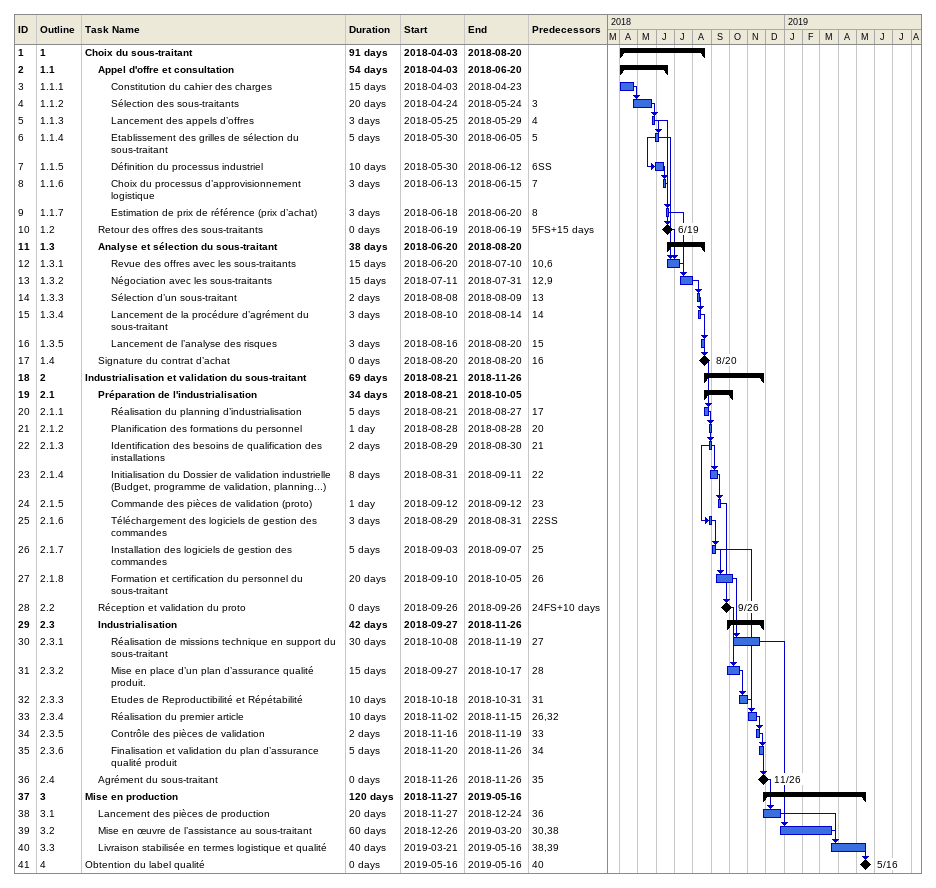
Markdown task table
| ID | WBS | Task | Duration | Start | Finish | Predecessors |
|---|---|---|---|---|---|---|
| 1 | 1 | **Choix du sous-traitant** | 91d | 2018-04-03 | 2018-08-20 |  |
| 2 | 1.1 | **Appel d'offre et consultation** | 54d | 2018-04-03 | 2018-06-20 |  |
| 3 | 1.1.1 | Constitution du cahier des charges | 15d | 2018-04-03 | 2018-04-23 |  |
| 4 | 1.1.2 | Sélection des sous-traitants | 20d | 2018-04-24 | 2018-05-24 | 3 |
| 5 | 1.1.3 | Lancement des appels d’offres | 3d | 2018-05-25 | 2018-05-29 | 4 |
| 6 | 1.1.4 | Etablissement des grilles de sélection du sous-traitant | 5d | 2018-05-30 | 2018-06-05 | 5 |
| 7 | 1.1.5 | Définition du processus industriel | 10d | 2018-05-30 | 2018-06-12 | 6SS |
| 8 | 1.1.6 | Choix du processus d’approvisionnement logistique | 3d | 2018-06-13 | 2018-06-15 | 7 |
| 9 | 1.1.7 | Estimation de prix de référence (prix d’achat) | 3d | 2018-06-18 | 2018-06-20 | 8 |
| 10 | 1.2 | Retour des offres des sous-traitants | 0d | 2018-06-19 | 2018-06-19 | 5FS+15d |
| 11 | 1.3 | **Analyse et sélection du sous-traitant** | 38d | 2018-06-20 | 2018-08-20 |  |
| 12 | 1.3.1 | Revue des offres avec les sous-traitants | 15d | 2018-06-20 | 2018-07-10 | 10, 6 |
| 13 | 1.3.2 | Négociation avec les sous-traitants | 15d | 2018-07-11 | 2018-07-31 | 12, 9 |
| 14 | 1.3.3 | Sélection d’un sous-traitant | 2d | 2018-08-08 | 2018-08-09 | 13 |
| 15 | 1.3.4 | Lancement de la procédure d’agrément du sous-traitant | 3d | 2018-08-10 | 2018-08-14 | 14 |
| 16 | 1.3.5 | Lancement de l’analyse des risques | 3d | 2018-08-16 | 2018-08-20 | 15 |
| 17 | 1.4 | Signature du contrat d’achat | 0d | 2018-08-20 | 2018-08-20 | 16 |
| 18 | 2 | **Industrialisation et validation du sous-traitant** | 69d | 2018-08-21 | 2018-11-26 |  |
| 19 | 2.1 | **Préparation de l'industrialisation** | 34d | 2018-08-21 | 2018-10-05 |  |
| 20 | 2.1.1 | Réalisation du planning d’industrialisation | 5d | 2018-08-21 | 2018-08-27 | 17 |
| 21 | 2.1.2 | Planification des formations du personnel | 1d | 2018-08-28 | 2018-08-28 | 20 |
| 22 | 2.1.3 | Identification des besoins de qualification des installations | 2d | 2018-08-29 | 2018-08-30 | 21 |
| 23 | 2.1.4 | Initialisation du Dossier de validation industrielle (Budget, programme de validation, planning...) | 8d | 2018-08-31 | 2018-09-11 | 22 |
| 24 | 2.1.5 | Commande des pièces de validation (proto) | 1d | 2018-09-12 | 2018-09-12 | 23 |
| 25 | 2.1.6 | Téléchargement des logiciels de gestion des commandes | 3d | 2018-08-29 | 2018-08-31 | 22SS |
| 26 | 2.1.7 | Installation des logiciels de gestion des commandes | 5d | 2018-09-03 | 2018-09-07 | 25 |
| 27 | 2.1.8 | Formation et certification du personnel du sous-traitant | 20d | 2018-09-10 | 2018-10-05 | 26 |
| 28 | 2.2 | Réception et validation du proto | 0d | 2018-09-26 | 2018-09-26 | 24FS+10d |
| 29 | 2.3 | **Industrialisation** | 42d | 2018-09-27 | 2018-11-26 |  |
| 30 | 2.3.1 | Réalisation de missions technique en support du sous-traitant | 30d | 2018-10-08 | 2018-11-19 | 27 |
| 31 | 2.3.2 | Mise en place d’un plan d’assurance qualité produit. | 15d | 2018-09-27 | 2018-10-17 | 28 |
| 32 | 2.3.3 | Etudes de Reproductibilité et Répétabilité | 10d | 2018-10-18 | 2018-10-31 | 31 |
| 33 | 2.3.4 | Réalisation du premier article | 10d | 2018-11-02 | 2018-11-15 | 26, 32 |
| 34 | 2.3.5 | Contrôle des pièces de validation | 2d | 2018-11-16 | 2018-11-19 | 33 |
| 35 | 2.3.6 | Finalisation et validation du plan d’assurance qualité produit | 5d | 2018-11-20 | 2018-11-26 | 34 |
| 36 | 2.4 | Agrément du sous-traitant | 0d | 2018-11-26 | 2018-11-26 | 35 |
| 37 | 3 | **Mise en production** | 120d | 2018-11-27 | 2019-05-16 |  |
| 38 | 3.1 | Lancement des pièces de production | 20d | 2018-11-27 | 2018-12-24 | 36 |
| 39 | 3.2 | Mise en œuvre de l’assistance au sous-traitant | 60d | 2018-12-26 | 2019-03-20 | 30, 38 |
| 40 | 3.3 | Livraison stabilisée en termes logistique et qualité | 40d | 2019-03-21 | 2019-05-16 | 38, 39 |
| 41 | 4 | Obtention du label qualité | 0d | 2019-05-16 | 2019-05-16 | 40 |
